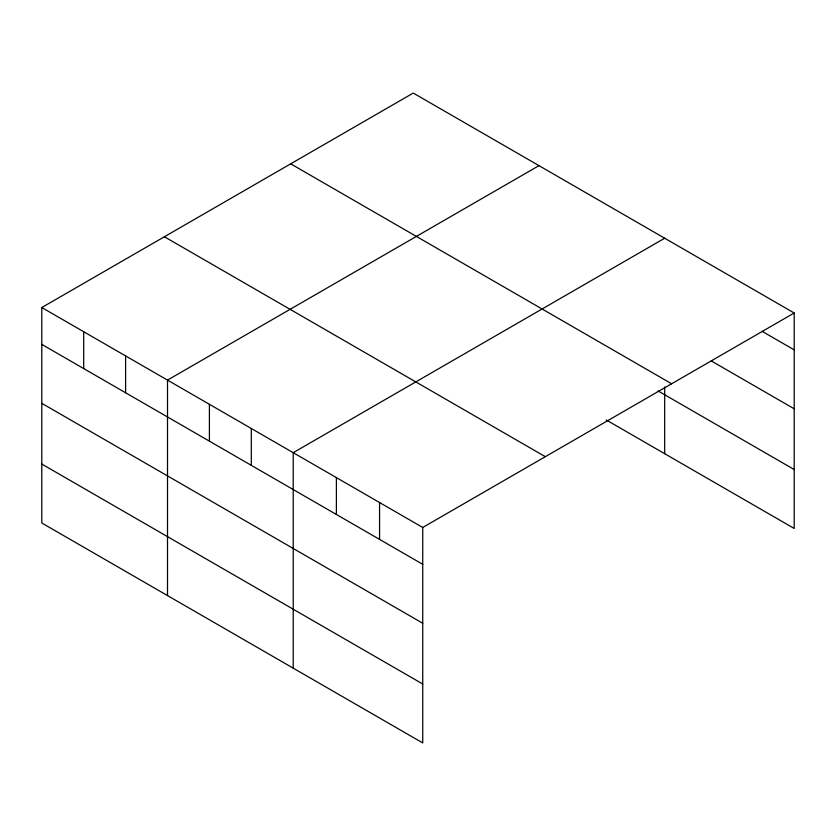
<?xml version="1.0" encoding="UTF-8"?>
<svg xmlns="http://www.w3.org/2000/svg" width="836" height="836" viewBox="0 0 836 836"><rect width="100%" height="100%" fill="white"/><g stroke="black" fill="none" stroke-linecap="round" stroke-linejoin="round"><path stroke-width="1.25" d="M41.8 307.533L422.734 527.464L422.734 742.932L41.8 523.002L41.8 307.533L413.266 93.068L794.2 312.998L794.2 528.467L606.236 419.954M538.969 165.643L167.513 380.108L167.513 595.577M664.683 238.218L293.217 452.684L293.217 668.152M422.734 527.464L794.2 312.998M762.098 331.328L794.2 349.856M711.175 360.87L794.2 408.804M290.677 163.835L671.621 383.776M658.068 390.935L794.2 469.529M164.379 236.755L545.323 456.686M41.8 344.39L422.734 564.321M41.8 403.328L422.734 623.259M41.8 464.064L422.734 683.994M664.683 386.995L664.683 453.697M379.565 502.53L379.565 539.398M336.396 477.607L336.396 514.474M251.312 428.492L251.312 465.349M209.408 404.3L209.408 441.157M125.609 355.917L125.609 392.774M83.704 331.725L83.704 368.582"/></g></svg>
